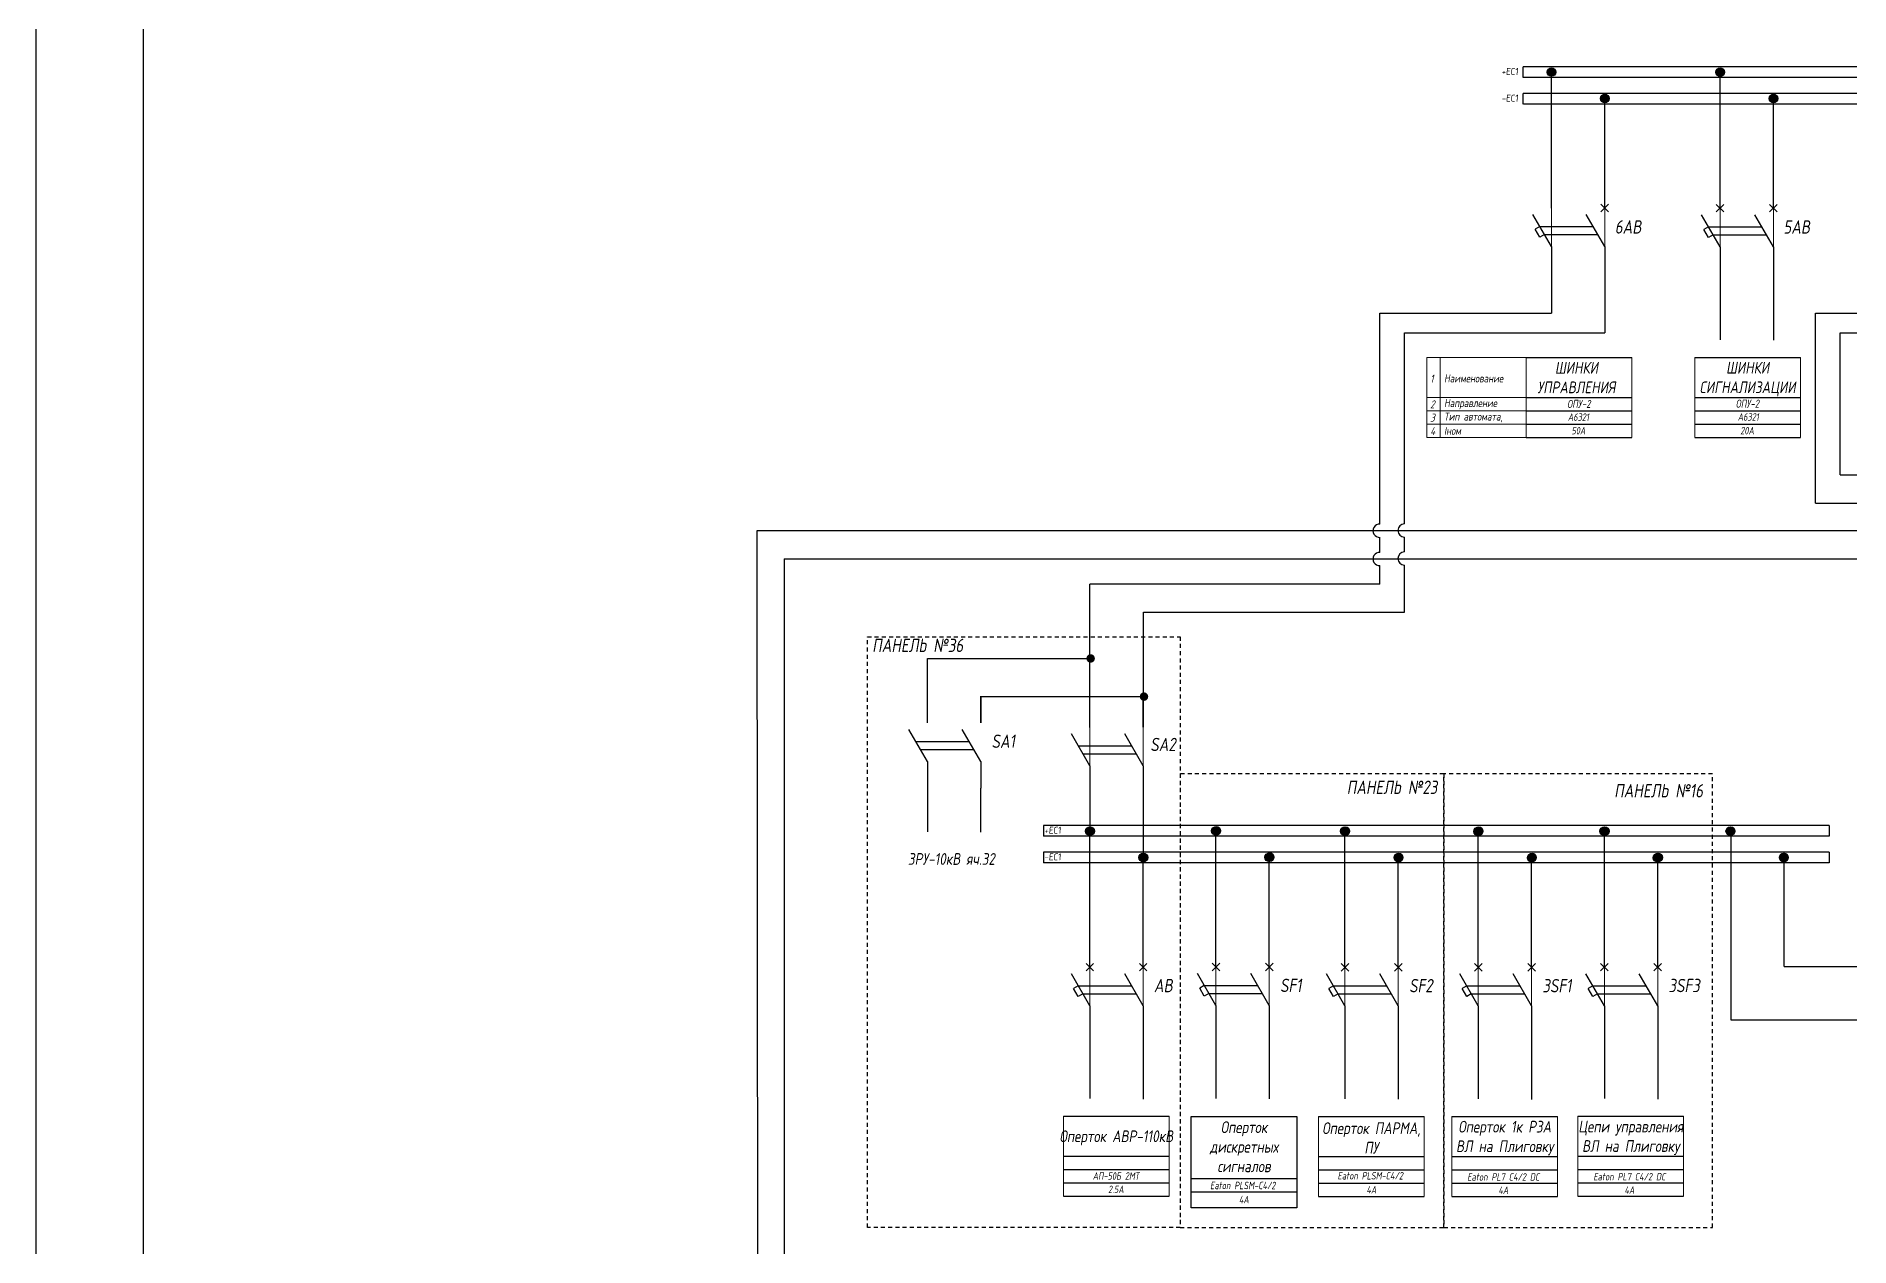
# Model space of a CAD drawing. Header units: millimetres. Extents: x 9 to 2240, y -207 to 4598.
# Drawn here: x 1147.5 to 1487.4, y 4157.6 to 4384.5 of the extents above; entities that cross this region are included whole.
import ezdxf

# ---------------------------------------------------------------- set-up
doc = ezdxf.new("R2010")
doc.units = ezdxf.units.MM
doc.linetypes.add('JIS_02_0.7', pattern=[1.35, 0.75, -0.6])
doc.layers.add('Разрывы', color=10, linetype='Continuous')
doc.styles.add('eskdw', font='', dxfattribs={"oblique": 10})
doc.styles.add('GOST', font='', dxfattribs={"oblique": 10, "height": 2.5})
doc.styles.get("Standard").update_dxf_attribs({"font": '', "oblique": 10, "height": 2.5})
doc.styles.add('Гост', font='', dxfattribs={"oblique": 10, "height": 1.4})
doc.styles.add('Шины', font='', dxfattribs={"oblique": 5, "height": 1.2})
doc.styles.get('eskdw').set_extended_font_data('GOST type A')
doc.styles.get('GOST').set_extended_font_data('GOST type A')
doc.styles.get('Standard').set_extended_font_data('GOST type A')
doc.styles.get('Гост').set_extended_font_data('GOST type A')
doc.styles.get('Шины').set_extended_font_data('GOST type B')

msp = doc.modelspace()

# ---------------------------------------------------------------- hatches: boundary and pattern name
for points in [[(1432.28, 4377.81, 1), (1430.68, 4377.81, 1)], [(1463.89, 4377.78, 1), (1462.29, 4377.78, 1)], [(1442.28, 4372.86, 1), (1440.68, 4372.86, 1)], [(1473.89, 4372.84, 1), (1472.29, 4372.84, 1)], [(1345.92, 4267.86, 1), (1344.32, 4267.86, 1)], [(1355.92, 4260.7, 1), (1354.32, 4260.7, 1)], [(1345.77, 4235.48, 1), (1344.17, 4235.48, 1)], [(1345.85, 4235.5, 1), (1344.25, 4235.5, 1)], [(1369.4, 4235.51, 1), (1367.8, 4235.51, 1)], [(1369.48, 4235.53, 1), (1367.88, 4235.53, 1)], [(1393.58, 4235.46, 1), (1391.98, 4235.46, 1)], [(1393.66, 4235.48, 1), (1392.06, 4235.48, 1)], [(1418.57, 4235.44, 1), (1416.97, 4235.44, 1)], [(1418.65, 4235.46, 1), (1417.05, 4235.46, 1)], [(1442.17, 4235.45, 1), (1440.57, 4235.45, 1)], [(1442.2, 4235.47, 1), (1440.6, 4235.47, 1)], [(1442.25, 4235.47, 1), (1440.65, 4235.47, 1)], [(1442.28, 4235.49, 1), (1440.68, 4235.49, 1)], [(1465.8, 4235.48, 1), (1464.2, 4235.48, 1)], [(1465.88, 4235.5, 1), (1464.28, 4235.5, 1)], [(1355.77, 4230.53, 1), (1354.17, 4230.53, 1)], [(1355.85, 4230.55, 1), (1354.25, 4230.55, 1)], [(1379.4, 4230.57, 1), (1377.8, 4230.57, 1)], [(1379.48, 4230.59, 1), (1377.88, 4230.59, 1)], [(1403.58, 4230.51, 1), (1401.98, 4230.51, 1)], [(1403.66, 4230.53, 1), (1402.06, 4230.53, 1)], [(1428.57, 4230.5, 1), (1426.97, 4230.5, 1)], [(1428.65, 4230.52, 1), (1427.05, 4230.52, 1)], [(1452.17, 4230.5, 1), (1450.57, 4230.5, 1)], [(1452.2, 4230.53, 1), (1450.6, 4230.53, 1)], [(1452.25, 4230.52, 1), (1450.65, 4230.52, 1)], [(1452.28, 4230.55, 1), (1450.68, 4230.55, 1)], [(1475.8, 4230.53, 1), (1474.2, 4230.53, 1)], [(1475.88, 4230.55, 1), (1474.28, 4230.55, 1)]]:
    msp.add_hatch(color=256).paths.add_polyline_path(points)

# ---------------------------------------------------------------- linework, layer by layer
for p, q in [((1147.52, 4023.95), (1147.52, 4598.32)), ((1167.52, 4593.32), (1167.52, 4029.31)), ((1615.09, 4378.78), (1426.17, 4378.78)), ((1426.17, 4376.78), (1426.17, 4378.78)), ((1431.48, 4352.31), (1431.48, 4377.76)), ((1431.48, 4352.31), (1431.48, 4377.76)), ((1463.09, 4352.28), (1463.09, 4377.78)), ((1463.09, 4352.28), (1463.09, 4377.78)), ((1615.09, 4376.78), (1426.17, 4376.78)), ((1615.09, 4373.78), (1426.17, 4373.78)), ((1426.17, 4371.78), (1426.17, 4373.78)), ((1615.09, 4371.78), (1426.22, 4371.78)), ((1441.48, 4352.31), (1441.48, 4372.88)), ((1441.48, 4352.31), (1441.48, 4372.88)), ((1473.09, 4352.28), (1473.09, 4372.81)), ((1473.09, 4352.28), (1473.09, 4372.81)), ((1431.48, 4345.07), (1428.01, 4351.07)), ((1441.48, 4345.07), (1438.01, 4351.07)), ((1440.77, 4351.6), (1442.19, 4353.01)), ((1442.19, 4351.6), (1440.77, 4353.01)), ((1463.09, 4345.05), (1459.62, 4351.05)), ((1462.38, 4351.58), (1463.79, 4352.99)), ((1463.79, 4351.58), (1462.38, 4352.99)), ((1473.09, 4345.05), (1469.62, 4351.05)), ((1472.38, 4351.58), (1473.79, 4352.99)), ((1473.79, 4351.58), (1472.38, 4352.99)), ((1429.31, 4348.82), (1428.45, 4348.32)), ((1429.31, 4346.82), (1428.45, 4348.32)), ((1429.31, 4348.82), (1439.31, 4348.82)), ((1430.18, 4347.32), (1429.31, 4346.82)), ((1430.18, 4347.32), (1440.18, 4347.32)), ((1460.92, 4348.8), (1460.06, 4348.3)), ((1460.92, 4346.8), (1460.06, 4348.3)), ((1460.92, 4348.8), (1470.92, 4348.8)), ((1461.79, 4347.3), (1460.92, 4346.8)), ((1461.79, 4347.3), (1471.79, 4347.3)), ((1431.48, 4345.07), (1431.48, 4340.07)), ((1441.48, 4345.07), (1441.48, 4340.07)), ((1463.09, 4345.05), (1463.09, 4340.05)), ((1473.09, 4345.05), (1473.09, 4340.05)), ((1431.48, 4340.07), (1431.48, 4332.6)), ((1441.48, 4340.07), (1441.48, 4328.94)), ((1463.09, 4340.05), (1463.09, 4327.63)), ((1473.09, 4340.05), (1473.09, 4327.53)), ((1399.32, 4332.6), (1431.48, 4332.6)), ((1399.32, 4293.04), (1399.32, 4332.6)), ((1480.99, 4332.6), (1494.11, 4332.6)), ((1480.99, 4297), (1480.99, 4332.6)), ((1403.94, 4328.94), (1441.48, 4328.94)), ((1403.94, 4293.09), (1403.94, 4328.94)), ((1485.61, 4328.94), (1504.11, 4328.94)), ((1485.61, 4302.26), (1485.61, 4328.94)), ((1426.73, 4324.29), (1446.54, 4324.29)), ((1458.35, 4324.29), (1478.16, 4324.29)), ((1426.73, 4316.79), (1446.54, 4316.79)), ((1458.35, 4316.79), (1478.16, 4316.79)), ((1426.73, 4314.29), (1446.54, 4314.29)), ((1458.35, 4314.29), (1478.16, 4314.29)), ((1426.73, 4311.79), (1446.54, 4311.79)), ((1458.35, 4311.79), (1478.16, 4311.79)), ((1426.73, 4309.29), (1446.54, 4309.29)), ((1426.73, 4309.29), (1446.54, 4309.29)), ((1458.35, 4309.29), (1478.16, 4309.29)), ((1458.35, 4309.29), (1478.16, 4309.29)), ((1485.61, 4302.26), (1589.76, 4302.26)), ((1480.99, 4297), (1589.76, 4297)), ((1282.57, 4291.81), (1282.68, 4129.13)), ((1511.95, 4291.81), (1282.57, 4291.81)), ((1399.32, 4287.75), (1399.32, 4290.57)), ((1399.33, 4287.75), (1399.33, 4290.57)), ((1403.94, 4287.83), (1403.94, 4290.62)), ((1403.94, 4287.83), (1403.94, 4290.62)), ((1287.71, 4286.55), (1287.71, 4124.67)), ((1287.71, 4286.55), (1516.56, 4286.55)), ((1399.32, 4281.76), (1399.32, 4285.27)), ((1403.94, 4276.51), (1403.94, 4285.35)), ((1344.99, 4254.94), (1344.99, 4281.76)), ((1399.32, 4281.76), (1344.99, 4281.76)), ((1355.06, 4254.96), (1355.06, 4276.51)), ((1355.06, 4276.51), (1403.94, 4276.51)), ((1314.53, 4255.76), (1314.53, 4267.85)), ((1314.53, 4267.85), (1344.99, 4267.85)), ((1314.53, 4255.78), (1314.53, 4260.78)), ((1314.53, 4255.78), (1314.53, 4260.78)), ((1324.53, 4255.78), (1324.53, 4260.78)), ((1324.53, 4255.78), (1324.53, 4260.78)), ((1324.53, 4260.71), (1355.06, 4260.71)), ((1324.6, 4255.78), (1324.6, 4260.71)), ((1344.99, 4254.96), (1344.99, 4259.96)), ((1344.99, 4254.96), (1344.99, 4259.96)), ((1354.99, 4254.96), (1354.99, 4259.96)), ((1354.99, 4254.96), (1354.99, 4259.96)), ((1314.53, 4248.55), (1311.07, 4254.55)), ((1312.37, 4252.3), (1322.37, 4252.3)), ((1324.53, 4248.55), (1321.07, 4254.55)), ((1344.99, 4247.73), (1341.52, 4253.73)), ((1354.99, 4247.73), (1351.52, 4253.73)), ((1313.23, 4250.8), (1323.23, 4250.8)), ((1314.53, 4248.55), (1314.53, 4243.55)), ((1324.53, 4248.55), (1324.53, 4243.55)), ((1342.82, 4251.48), (1352.82, 4251.48)), ((1343.69, 4249.98), (1353.69, 4249.98)), ((1344.99, 4247.73), (1344.99, 4242.73)), ((1354.99, 4247.73), (1354.99, 4242.73)), ((1314.53, 4243.55), (1314.53, 4235.33)), ((1324.5, 4243.55), (1324.5, 4235.27)), ((1344.99, 4242.73), (1344.99, 4234.51)), ((1354.99, 4242.73), (1354.99, 4230.21)), ((1483.52, 4236.51), (1336.28, 4236.51)), ((1336.28, 4236.51), (1336.28, 4234.51)), ((1344.97, 4209.95), (1344.97, 4235.48)), ((1368.6, 4209.98), (1368.6, 4235.51)), ((1392.78, 4209.93), (1392.78, 4235.46)), ((1417.77, 4209.91), (1417.77, 4235.44)), ((1441.4, 4209.95), (1441.4, 4235.47)), ((1465.14, 4200.12), (1465.14, 4236.05)), ((1483.52, 4236.51), (1483.52, 4234.51)), ((1483.52, 4234.51), (1336.28, 4234.51)), ((1483.52, 4231.51), (1336.28, 4231.51)), ((1336.28, 4231.51), (1336.28, 4229.51)), ((1475.12, 4210.12), (1475.12, 4231.51)), ((1483.52, 4231.51), (1483.52, 4229.51)), ((1483.52, 4229.51), (1336.28, 4229.51)), ((1354.97, 4209.98), (1354.97, 4230.53)), ((1378.6, 4210.01), (1378.6, 4230.57)), ((1402.78, 4209.96), (1402.78, 4230.51)), ((1427.77, 4209.94), (1427.77, 4230.5)), ((1451.4, 4209.97), (1451.4, 4230.53)), ((1344.97, 4209.98), (1344.97, 4214.98)), ((1344.97, 4209.98), (1344.97, 4214.98)), ((1354.97, 4209.98), (1354.97, 4214.98)), ((1354.97, 4209.98), (1354.97, 4214.98)), ((1368.6, 4210.01), (1368.6, 4215.01)), ((1368.6, 4210.01), (1368.6, 4215.01)), ((1378.6, 4210.01), (1378.6, 4215.01)), ((1378.6, 4210.01), (1378.6, 4215.01)), ((1392.78, 4209.96), (1392.78, 4214.96)), ((1392.78, 4209.96), (1392.78, 4214.96)), ((1402.78, 4209.96), (1402.78, 4214.96)), ((1402.78, 4209.96), (1402.78, 4214.96)), ((1417.77, 4209.94), (1417.77, 4214.94)), ((1417.77, 4209.94), (1417.77, 4214.94)), ((1427.77, 4209.94), (1427.77, 4214.94)), ((1427.77, 4209.94), (1427.77, 4214.94)), ((1441.4, 4209.97), (1441.4, 4214.97)), ((1441.4, 4209.97), (1441.4, 4214.97)), ((1451.4, 4209.97), (1451.4, 4214.97)), ((1451.4, 4209.97), (1451.4, 4214.97)), ((1344.97, 4202.74), (1341.51, 4208.74)), ((1344.26, 4209.27), (1345.68, 4210.68)), ((1345.68, 4209.27), (1344.26, 4210.68)), ((1354.97, 4202.74), (1351.51, 4208.74)), ((1354.26, 4209.27), (1355.68, 4210.68)), ((1355.68, 4209.27), (1354.26, 4210.68)), ((1368.6, 4202.77), (1365.14, 4208.77)), ((1367.89, 4209.3), (1369.31, 4210.72)), ((1369.31, 4209.3), (1367.89, 4210.72)), ((1378.6, 4202.77), (1375.14, 4208.77)), ((1377.89, 4209.3), (1379.31, 4210.72)), ((1379.31, 4209.3), (1377.89, 4210.72)), ((1392.78, 4202.72), (1389.32, 4208.72)), ((1392.08, 4209.25), (1393.49, 4210.66)), ((1393.49, 4209.25), (1392.08, 4210.66)), ((1402.78, 4202.72), (1399.32, 4208.72)), ((1402.08, 4209.25), (1403.49, 4210.66)), ((1403.49, 4209.25), (1402.08, 4210.66)), ((1417.77, 4202.71), (1414.3, 4208.71)), ((1417.06, 4209.24), (1418.48, 4210.65)), ((1418.48, 4209.24), (1417.06, 4210.65)), ((1427.77, 4202.71), (1424.3, 4208.71)), ((1427.06, 4209.24), (1428.48, 4210.65)), ((1428.48, 4209.24), (1427.06, 4210.65)), ((1441.4, 4202.74), (1437.93, 4208.74)), ((1440.69, 4209.27), (1442.11, 4210.68)), ((1442.11, 4209.27), (1440.69, 4210.68)), ((1451.4, 4202.74), (1447.93, 4208.74)), ((1450.69, 4209.27), (1452.11, 4210.68)), ((1452.11, 4209.27), (1450.69, 4210.68)), ((1475.12, 4210.12), (1496, 4210.12)), ((1342.81, 4206.49), (1341.94, 4205.99)), ((1342.81, 4204.49), (1341.94, 4205.99)), ((1342.81, 4206.49), (1352.81, 4206.49)), ((1343.67, 4204.99), (1342.81, 4204.49)), ((1343.67, 4204.99), (1353.67, 4204.99)), ((1366.43, 4206.52), (1365.57, 4206.02)), ((1366.43, 4204.52), (1365.57, 4206.02)), ((1366.43, 4206.52), (1376.43, 4206.52)), ((1367.3, 4205.02), (1366.43, 4204.52)), ((1367.3, 4205.02), (1377.3, 4205.02)), ((1390.62, 4206.47), (1389.75, 4205.97)), ((1390.62, 4204.47), (1389.75, 4205.97)), ((1390.62, 4206.47), (1400.62, 4206.47)), ((1391.49, 4204.97), (1390.62, 4204.47)), ((1391.49, 4204.97), (1401.49, 4204.97)), ((1415.6, 4206.46), (1414.74, 4205.96)), ((1415.6, 4204.46), (1414.74, 4205.96)), ((1415.6, 4206.46), (1425.6, 4206.46)), ((1416.47, 4204.96), (1415.6, 4204.46)), ((1416.47, 4204.96), (1426.47, 4204.96)), ((1439.23, 4206.49), (1438.37, 4205.99)), ((1439.23, 4204.49), (1438.37, 4205.99)), ((1439.23, 4206.49), (1449.23, 4206.49)), ((1440.1, 4204.99), (1439.23, 4204.49)), ((1440.1, 4204.99), (1450.1, 4204.99)), ((1344.97, 4202.74), (1344.97, 4197.74)), ((1354.97, 4202.74), (1354.97, 4197.74)), ((1368.6, 4202.77), (1368.6, 4197.77)), ((1378.6, 4202.77), (1378.6, 4197.77)), ((1392.78, 4202.72), (1392.78, 4197.72)), ((1402.78, 4202.72), (1402.78, 4197.72)), ((1417.77, 4202.71), (1417.77, 4197.71)), ((1427.77, 4202.71), (1427.77, 4197.71)), ((1441.4, 4202.74), (1441.4, 4197.74)), ((1451.4, 4202.74), (1451.4, 4197.74)), ((1344.97, 4197.74), (1344.97, 4185.32)), ((1354.97, 4197.74), (1354.97, 4185.23)), ((1368.6, 4197.77), (1368.6, 4185.36)), ((1378.6, 4197.77), (1378.6, 4185.26)), ((1392.78, 4197.72), (1392.78, 4185.3)), ((1402.78, 4197.72), (1402.78, 4185.2)), ((1417.77, 4197.71), (1417.77, 4185.29)), ((1427.77, 4197.71), (1427.77, 4185.19)), ((1441.4, 4197.74), (1441.4, 4185.32)), ((1451.4, 4197.74), (1451.4, 4185.22)), ((1465.12, 4200.12), (1491, 4200.12)), ((1340.02, 4182.02), (1359.83, 4182.02)), ((1387.84, 4182), (1407.65, 4182)), ((1412.82, 4181.98), (1432.63, 4181.98)), ((1436.45, 4182.02), (1456.26, 4182.02)), ((1340.02, 4174.52), (1359.83, 4174.52)), ((1387.84, 4174.5), (1407.65, 4174.5)), ((1412.82, 4174.48), (1432.63, 4174.48)), ((1436.45, 4174.52), (1456.26, 4174.52)), ((1340.02, 4172.02), (1359.83, 4172.02)), ((1363.92, 4170.34), (1383.73, 4170.34)), ((1387.84, 4172), (1407.65, 4172)), ((1412.82, 4171.98), (1432.63, 4171.98)), ((1436.45, 4172.02), (1456.26, 4172.02)), ((1340.02, 4169.52), (1359.83, 4169.52)), ((1340.02, 4167.02), (1359.83, 4167.02)), ((1340.02, 4167.02), (1359.83, 4167.02)), ((1363.92, 4167.84), (1383.73, 4167.84)), ((1387.84, 4169.5), (1407.65, 4169.5)), ((1387.84, 4167), (1407.65, 4167)), ((1387.84, 4167), (1407.65, 4167)), ((1412.82, 4169.48), (1432.63, 4169.48)), ((1412.82, 4166.98), (1432.63, 4166.98)), ((1412.82, 4166.98), (1432.63, 4166.98)), ((1436.45, 4169.52), (1456.26, 4169.52)), ((1436.45, 4167.02), (1456.26, 4167.02)), ((1436.45, 4167.02), (1456.26, 4167.02))]:
    msp.add_line(p, q)
at = {"lineweight": 9}
for p, q in [((1408.16, 4324.29), (1426.73, 4324.29)), ((1408.16, 4324.29), (1408.16, 4309.29)), ((1410.61, 4324.29), (1410.61, 4309.29)), ((1426.73, 4324.29), (1426.73, 4309.29)), ((1446.54, 4324.29), (1446.54, 4309.29)), ((1446.54, 4324.29), (1446.54, 4309.29)), ((1458.35, 4324.29), (1458.35, 4309.29)), ((1478.16, 4324.29), (1478.16, 4309.29)), ((1478.16, 4324.29), (1478.16, 4309.29)), ((1408.16, 4316.79), (1426.73, 4316.79)), ((1408.16, 4314.29), (1426.73, 4314.29)), ((1408.16, 4311.79), (1426.73, 4311.79)), ((1408.16, 4309.29), (1426.73, 4309.29)), ((1408.16, 4309.29), (1426.73, 4309.29)), ((1340.02, 4182.02), (1340.02, 4167.02)), ((1359.83, 4182.02), (1359.83, 4167.02)), ((1359.83, 4182.02), (1359.83, 4167.02)), ((1387.84, 4182), (1387.84, 4167)), ((1407.65, 4182), (1407.65, 4167)), ((1407.65, 4182), (1407.65, 4167)), ((1412.82, 4181.98), (1412.82, 4166.98)), ((1432.63, 4181.98), (1432.63, 4166.98)), ((1432.63, 4181.98), (1432.63, 4166.98)), ((1436.45, 4182.02), (1436.45, 4167.02)), ((1456.26, 4182.02), (1456.26, 4167.02)), ((1456.26, 4182.02), (1456.26, 4167.02))]:
    msp.add_line(p, q, dxfattribs=at)
at = {"linetype": 'JIS_02_0.7'}
for points in [[(1303.29, 4271.93), (1361.93, 4271.93), (1361.93, 4161.16), (1303.29, 4161.16)], [(1361.93, 4161.16), (1411.33, 4161.16), (1411.33, 4246.21), (1361.93, 4246.21)], [(1411.33, 4161.16), (1461.67, 4161.16), (1461.67, 4246.21), (1411.33, 4246.21)]]:
    msp.add_lwpolyline(points, close=True, dxfattribs=at)
msp.add_lwpolyline([(1363.95, 4182), (1383.76, 4182), (1383.76, 4164.85), (1363.95, 4164.85)], close=True)
for centre in [(1431.48, 4377.81), (1463.09, 4377.78), (1441.48, 4372.86), (1473.09, 4372.84), (1344.97, 4235.48), (1345.05, 4235.5), (1368.6, 4235.51), (1368.68, 4235.53), (1392.78, 4235.46), (1392.86, 4235.48), (1417.77, 4235.44), (1417.85, 4235.46), (1441.37, 4235.45), (1441.4, 4235.47), (1441.45, 4235.47), (1441.48, 4235.49), (1465, 4235.48), (1465.08, 4235.5), (1354.97, 4230.53), (1355.05, 4230.55), (1378.6, 4230.57), (1378.68, 4230.59), (1402.78, 4230.51), (1402.86, 4230.53), (1427.77, 4230.5), (1427.85, 4230.52), (1451.37, 4230.5), (1451.4, 4230.53), (1451.45, 4230.52), (1451.48, 4230.55), (1475, 4230.53), (1475.08, 4230.55)]:
    msp.add_circle(centre, 0.8)
for centre, start, end in [((1399.28, 4291.8), 87.8683, 272.1317), ((1403.96, 4291.85), 91.1175, 268.8825), ((1399.29, 4286.51), 88.3012, 271.6988), ((1403.96, 4286.59), 91.1175, 268.8825)]:
    msp.add_arc(centre, 1.24, start, end)
at = {"layer": 'Разрывы', "lineweight": 13}
for p, q in [((1431.48, 4352.31), (1431.48, 4345.07)), ((1441.48, 4352.31), (1441.48, 4345.07)), ((1463.09, 4352.28), (1463.09, 4345.05)), ((1473.09, 4352.28), (1473.09, 4345.05)), ((1344.99, 4254.96), (1344.99, 4247.73)), ((1354.99, 4254.96), (1354.99, 4247.73)), ((1344.97, 4209.98), (1344.97, 4202.74)), ((1354.97, 4209.98), (1354.97, 4202.74)), ((1368.6, 4210.01), (1368.6, 4202.77)), ((1378.6, 4210.01), (1378.6, 4202.77)), ((1392.78, 4209.96), (1392.78, 4202.72)), ((1402.78, 4209.96), (1402.78, 4202.72)), ((1417.77, 4209.94), (1417.77, 4202.71)), ((1427.77, 4209.94), (1427.77, 4202.71)), ((1441.4, 4209.97), (1441.4, 4202.74)), ((1451.4, 4209.97), (1451.4, 4202.74))]:
    msp.add_line(p, q, dxfattribs=at)

# ---------------------------------------------------------------- texts
at = {"style": 'GOST', "oblique": 10}
for s, p in [('6АВ', (1443.36, 4347.52)), ('5АВ', (1474.96, 4347.5)), ('SA1', (1326.54, 4251.09)), ('SA2', (1356.29, 4250.48)), ('АВ', (1356.98, 4205.28)), ('SF1', (1380.61, 4205.31)), ('SF2', (1404.8, 4205.26)), ('3SF1', (1429.78, 4205.25)), ('3SF3', (1453.41, 4205.28))]:
    msp.add_text(s, height=2.5, dxfattribs=at).set_placement(p)
at = {"lineweight": 9, "style": 'eskdw', "oblique": 15}
for s, p in [('1', (1408.75, 4319.58)), ('2', (1408.75, 4314.75)), ('3', (1408.75, 4312.25)), ('4', (1408.75, 4309.75))]:
    msp.add_text(s, height=1.5, dxfattribs=at).set_placement(p)
at = {"lineweight": 9, "char_height": 1.2, "attachment_point": 1, "style": 'Шины'}
for s, width, insert in [(' +{\\H1.0833x;EС1}', 7.2274, (1421.42, 4378.57)), (' -{\\H1.0833x;EС1 }', 11.8735, (1421.42, 4373.57)), (' +{\\H1.0833x;EС1}', 7.2274, (1335.74, 4236.3)), (' -{\\H1.0833x;EС1}', 11.8735, (1335.74, 4231.3))]:
    msp.add_mtext_dynamic_manual_height_columns(s, width=width, gutter_width=6, heights=[0], dxfattribs=dict(at, insert=insert))
at = {"lineweight": 9, "char_height": 2.2, "attachment_point": 5, "style": 'Гост'}
for s, insert, width in [('\\pl-0.99;ШИНКИ УПРАВЛЕНИЯ', (1436.67, 4320.52), 20), ('{\\fGOST type A|b0|i0|c204|p34;ШИНКИ СИГНАЛИЗАЦИИ}', (1468.25, 4320.24), 19.8083), ('{\\fGOST type A|b0|i0|c204|p34;ЗРУ-10кВ яч.32}', (1319.03, 4230.26), 19.8083), ('{\\fGOST type A|b0|i0|c204|p34;Оперток дискретных сигналов}', (1373.87, 4176.3), 21.4264), ('{\\fGOST type A|b0|i0|c204|p34;Оперток ПАРМА, ПУ}', (1397.74, 4177.95), 20.6261), ('{\\fGOST type A|b0|i0|c204|p34;Оперток \\fGOST type A|b0|i0|c0|p34;1\\fGOST type A|b0|i0|c204|p34;к РЗА ВЛ на Плиговку}', (1422.73, 4177.93), 20.6261), ('{\\fGOST type A|b0|i0|c204|p34;Цепи управления\\fGOST type A|b0|i0|c0|p34;\\P\\fGOST type A|b0|i0|c204|p34;ВЛ на Плиговку}', (1446.36, 4177.97), 20.6261), ('{\\fGOST type A|b0|i0|c204|p34;Оперток АВР-110кВ}', (1349.93, 4177.97), 20.6261)]:
    msp.add_mtext(s, dxfattribs=dict(at, insert=insert, width=width))
at = {"lineweight": 9, "width": 20}
for s, insert, char_height, attachment_point in [('{\\fGOST type A|b0|i0|c204|p34;Наименование}', (1411.37, 4320.37), 1.5, 4), ('{\\fGOST type A|b0|i0|c204|p34;Направление}', (1411.37, 4315.54), 1.5, 4), ('{\\fGOST type A|b0|i0|c2|p34;Тип автомата, }', (1411.37, 4313.04), 1.5, 4), ('{\\fGOST 2.304 type A|b0|i0|c204|p34;А6321}', (1436.54, 4313.1), 1.4, 5), ('{\\fGOST 2.304 type A|b0|i0|c204|p34;А6321}', (1468.38, 4313.14), 1.4, 5), ('{\\fGOST type A|b0|i0|c2|p34;Iном}', (1411.37, 4310.54), 1.5, 4), ('{\\fGOST 2.304 type A|b0|i0|c204|p34;50А}', (1436.54, 4310.57), 1.4, 5), ('{\\fGOST 2.304 type A|b0|i0|c204|p34;20А}', (1468.16, 4310.57), 1.4, 5), ('АП-50Б 2МТ', (1349.86, 4170.81), 1.4, 5), ('{\\fGOST 2.304 type A|b0|i0|c0|p34;Eaton PLSM-C4/2\\fGOST 2.304 type A|b0|i0|c204|p34; }', (1397.53, 4170.86), 1.4, 5), ('{\\fGOST 2.304 type A|b0|i0|c0|p34;Eaton PL7 C4/2\\fGOST 2.304 type A|b0|i0|c204|p34; \\fGOST 2.304 type A|b0|i0|c0|p34;DC}', (1422.47, 4170.64), 1.4, 5), ('{\\fGOST 2.304 type A|b0|i0|c0|p34;Eaton PL7 C4/2\\fGOST 2.304 type A|b0|i0|c204|p34; \\fGOST 2.304 type A|b0|i0|c0|p34;DC}', (1446.1, 4170.68), 1.4, 5), ('{\\fGOST 2.304 type A|b0|i0|c0|p34;2.5}А', (1349.86, 4168.31), 1.4, 5), ('{\\fGOST 2.304 type A|b0|i0|c0|p34;Eaton PLSM-C4/2\\fGOST 2.304 type A|b0|i0|c204|p34; }', (1373.64, 4169.04), 1.4, 5), ('{\\fGOST 2.304 type A|b0|i0|c0|p34;4}А', (1373.84, 4166.4), 1.4, 5), ('{\\fGOST 2.304 type A|b0|i0|c0|p34;4}А', (1397.74, 4168.23), 1.4, 5), ('{\\fGOST 2.304 type A|b0|i0|c0|p34;4}А', (1422.47, 4168.14), 1.4, 5), ('{\\fGOST 2.304 type A|b0|i0|c0|p34;4}А', (1446.1, 4168.18), 1.4, 5)]:
    msp.add_mtext(s, dxfattribs=dict(at, insert=insert, char_height=char_height, attachment_point=attachment_point))
at = {"char_height": 2.5, "width": 19.8083, "attachment_point": 1, "style": 'GOST'}
for insert in [(1458.64, 4316.38), (1427.05, 4316.34)]:
    msp.add_mtext('\\pi7.38539;{\\H0.6x;ОПУ-2}', dxfattribs=dict(at, insert=insert))
at = {"linetype": 'JIS_02_0.7', "char_height": 2.5, "width": 47.8175, "attachment_point": 1, "style": 'GOST'}
for s, insert in [('ПАНЕЛЬ №36', (1304.18, 4271.56)), ('ПАНЕЛЬ №23', (1393.12, 4244.95)), ('ПАНЕЛЬ №16', (1443.24, 4244.3))]:
    msp.add_mtext(s, dxfattribs=dict(at, insert=insert))

doc.saveas('drawing.dxf')
